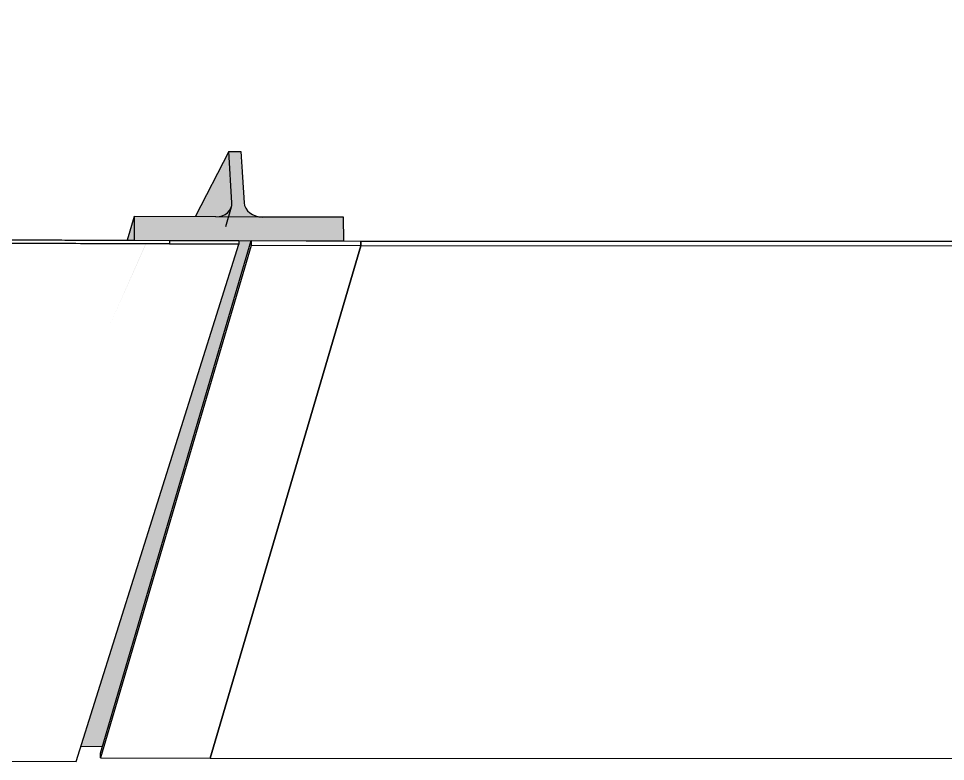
# Model space of a CAD drawing. Header units: metres. Extents: x -1164 to -1017, y 3 to 563.
# Drawn here: x -1042.375 to -1041.615, y 509.506 to 510.116 of the extents above; entities that cross this region are included whole.
import ezdxf

# ---------------------------------------------------------------- set-up
doc = ezdxf.new("R2010")
doc.units = ezdxf.units.M
doc.layers.add('A-GENM', color=7, linetype='Continuous', lineweight=35)

# ---------------------------------------------------------------- blocks, each defined once
blk = doc.blocks.new('BR08_GEN_POST_0 - 360UB_BASE-V577-DRG 2873021 - motorway level drainage')
at = {"layer": 'A-GENM', "lineweight": 25, "true_color": 0xcbc2be}
for points in [[(-1110.559290180257, 509.9533218992204), (-1110.553990829879, 509.954181995305), (-1110.549605805102, 509.9566705832551), (-1110.547307236104, 509.9604087981145), (-1110.546139187923, 509.9669700692999), (-1110.548582404965, 510.0069400973201), (-1110.576109372635, 509.9533835464755)], [(-1110.521321699837, 509.9531827336442), (-1110.52672859776, 509.9540820712573), (-1110.531419892034, 509.9566039265692), (-1110.534700378398, 509.9604087981145), (-1110.536016517239, 509.9647909080377), (-1110.53938333663, 510.0069063800465), (-1110.548582404965, 510.0069400973201), (-1110.54682877594, 509.9603643699689), (-1110.549700552593, 509.9566039265691), (-1110.55438925876, 509.9540820712573), (-1110.559290180257, 509.9533218992204), (-1110.53938333663, 509.9532489348212)], [(-1110.547813029944, 509.958688286615), (-1110.546139187923, 509.9625738758243), (-1110.547320297035, 509.9603643699689), (-1110.54758618941, 509.9594599087964)], [(-1110.626201874063, 509.9341347533118), (-1110.626195658162, 509.9341558973599), (-1110.626239443136, 509.9535508169589), (-1110.631942047808, 509.9341528011274), (-1110.629666958666, 509.9341456479659)], [(-1110.454338337538, 509.9335318720482), (-1110.454377273834, 509.9529373627597), (-1110.626234113934, 509.9533218992204), (-1110.626195658162, 509.9341558973599), (-1110.454358618245, 509.9335319449947)], [(-1110.692773911432, 509.7587452072524), (-1110.692771490709, 509.7587457569098), (-1110.691978638239, 509.760549962127)]]:
    blk.add_hatch(color=9, dxfattribs=at).paths.add_polyline_path(points)
h = blk.add_hatch(color=9, dxfattribs=at)
h.paths.add_polyline_path([(-1110.652294123668, 509.5187442793866), (-1110.530461691934, 509.9338050043972), (-1110.540274901704, 509.9338050043974), (-1110.540584234532, 509.9298434997553), (-1110.669969078046, 509.5188090632596), (-1110.653912892049, 509.5187502126458)])
h.paths.add_polyline_path([(-1110.647682021502, 509.8610677490192), (-1110.616543832615, 509.9311005400164), (-1110.616836541226, 509.9310738361974), (-1110.647675987178, 509.8610882754137)])
at = {"layer": 'A-GENM', "color": 254, "lineweight": 25, "true_color": 0xd4d4d4}
for p, q in [((-1110.548582404964, 510.0069400973198), (-1110.576109372634, 509.9533835464751)), ((-1110.546008222611, 509.9648275305574), (-1110.548582404964, 510.0069400973198)), ((-1110.548582404964, 510.0069400973198), (-1110.538590699591, 510.0069034747999)), ((-1110.538590699591, 510.0069034747999), (-1110.536016517238, 509.9647909080374)), ((-1110.551149384344, 509.9453358799749), (-1110.546374165014, 509.9615792960078)), ((-1110.626234606259, 509.9535672701044), (-1110.631942047807, 509.9341528011269)), ((-1110.559290180256, 509.95332189922), (-1110.626234606259, 509.9535672701044)), ((-1110.626234606259, 509.9535672701044), (-1110.626195658161, 509.9341558973595)), ((-1110.521321699836, 509.9531827336437), (-1110.559290180256, 509.95332189922)), ((-1110.454377273833, 509.9529373627593), (-1110.521321699836, 509.9531827336437)), ((-1110.454338325735, 509.9335259900143), (-1110.454377273833, 509.9529373627593)), ((-1110.626195658161, 509.9341558973595), (-1110.454338325735, 509.9335259900143)), ((-1110.669969078045, 509.5188090632592), (-1110.652294123667, 509.5187442793861)), ((-1110.669969078046, 509.5188090632592), (-1110.652294123667, 509.5187442793861))]:
    blk.add_line(p, q, dxfattribs=at)
at = {"layer": 'A-GENM', "color": 254, "lineweight": 25, "true_color": 0xd4d4d4, "flags": 128}
for points in [[(-1110.559290180256, 509.95332189922), (-1110.556574755082, 509.953533959289), (-1110.553990829878, 509.9541819953045), (-1110.551637703441, 509.9552411036057), (-1110.549605805102, 509.9566705832545), (-1110.547973219572, 509.9584155001501), (-1110.546802686198, 509.9604087981142), (-1110.546139187923, 509.9625738758239), (-1110.546008222611, 509.9648275305574)], [(-1110.536016517238, 509.9647909080374), (-1110.535609916661, 509.9625352829678), (-1110.534681375629, 509.9603643699686), (-1110.533266577453, 509.958361596009), (-1110.531419892033, 509.9566039265688), (-1110.529212286453, 509.955158907899), (-1110.526728597759, 509.9540820712569), (-1110.524064272715, 509.9534147988708), (-1110.521321699836, 509.9531827336437)]]:
    blk.add_lwpolyline(points, dxfattribs=at)
blk = doc.blocks.new('SCR_B_08_SW_1 - SCR_B_08_SW_1-5545384-DRG 2873021 - motorway level drainage')
at = {"layer": 'A-GENM', "color": 254, "lineweight": 25, "true_color": 0xd4d4d4}
for p, q in [((-0.8770076167960661, 0.4177078785941308), (0.122132154853316, 0.421036186175317)), ((-1.0890675094123, -0.003328307581113641), (-0.9669355529549102, 0.4177071946460385)), ((-0.9669131572116164, 0.4137464281671163), (-1.089045312064933, -0.007289758008129216)), ((-0.999117574302713, -0.007289758008049388), (-0.8769854272487431, 0.4137464012790692)), ((-0.8769719874097494, 0.4137464496200294), (-0.9991041422630654, -0.007289736555222638)), ((-0.9669353545585184, 0.4177078785941785), (-0.8770076167960656, 0.4177078785941334)), ((-0.9669353545585188, 0.4177078785941689), (-0.9669131572116172, 0.4137464281672135)), ((-0.8769854194491643, 0.4137464281671961), (-0.9669131572116164, 0.4137464281671163)), ((-0.8769854194491632, 0.4137464281670999), (-0.877007616796065, 0.4177078785940556)), ((-0.8770076167960655, 0.4177078785940532), (-0.8769719874097504, 0.4137464496201134)), ((0.12216778423963, 0.4170747572014328), (-0.8769719874097494, 0.4137464496200294)), ((-1.089045312064934, -0.007289758008093413), (-1.0890675094123, -0.003328307581135163)), ((-1.089045312064933, -0.007289758008129216), (-0.999117574302713, -0.007289758008049388)), ((-0.9991041422630654, -0.007289736555222739), (3.562938654632602e-05, -0.003961428973819296))]:
    blk.add_line(p, q, dxfattribs=at)
blk = doc.blocks.new('South Corner Panel 2 - South Corner Panel 2-5834575-DRG 2873021 - motorway level drainage')
at = {"layer": 'A-GENM', "color": 254, "lineweight": 25, "true_color": 0xd0d0d0}
for p, q in [((207.1073265025953, 1204.403921304621), (207.14022934113, 1204.278264685023)), ((207.5848015286, 1204.258155848273), (207.5703535648911, 1204.31326277455)), ((207.5732557966826, 1204.314053090513), (207.5703903711081, 1204.313272031732)), ((207.573219832992, 1204.314043453131), (207.5876709221456, 1204.258924605667)), ((207.14022934113, 1204.278264685023), (207.5848015286, 1204.258155848273)), ((207.5876709221456, 1204.258924605667), (207.5848015286001, 1204.258155848274))]:
    blk.add_line(p, q, dxfattribs=at)
for points, knots in [([(207.5703903711081, 1204.313272031732), (207.5676440358944, 1204.323736606252), (207.5621515229911, 1204.344665584697), (207.5539578301164, 1204.375902831631), (207.545705655882, 1204.407360909421), (207.5388629690628, 1204.433522047751), (207.5333522512187, 1204.454444431367), (207.5293129467742, 1204.470147063337), (207.5249641406638, 1204.485685754831), (207.5214075578071, 1204.498780271169), (207.5191553069568, 1204.509455770647), (207.5173657138686, 1204.520100358835), (207.5150732397315, 1204.538847097938), (207.5142836960059, 1204.576766974739), (207.524042544694, 1204.630315354768), (207.5476707005409, 1204.679339195735), (207.5738815547005, 1204.713698891448), (207.5987169671907, 1204.738519114518), (207.6238041246671, 1204.756930201101), (207.6444469182537, 1204.768392758348), (207.6566326372798, 1204.774182130435), (207.6659625469006, 1204.778147651591), (207.6754512652381, 1204.78167188735), (207.684936661545, 1204.784957960035), (207.6946583579056, 1204.787925719475), (207.7077100495102, 1204.791268367107), (207.7242697921409, 1204.794506425576), (207.7376979164552, 1204.795971718019), (207.7444435407906, 1204.796368488014)], [0, 0, 0, 0, 0.05263157894736842, 0.1052631578947368, 0.1578947368421053, 0.2105263157894737, 0.2368421052631579, 0.2631578947368421, 0.2894736842105263, 0.3157894736842105, 0.3289473684210526, 0.3421052631578947, 0.3684210526315789, 0.4210526315789473, 0.5263157894736842, 0.631578947368421, 0.6842105263157894, 0.7368421052631579, 0.8026315789473684, 0.8355263157894737, 0.8519736842105263, 0.868421052631579, 0.8848684210526316, 0.9013157894736843, 0.917763157894737, 0.9342105263157895, 0.9671052631578947, 1, 1, 1, 1]), ([(207.7353287255982, 1204.792664848786), (207.7265554247643, 1204.791757286357), (207.7119302031673, 1204.789336112357), (207.6917839733584, 1204.784183799814), (207.6747885524949, 1204.778427684236), (207.6581272321687, 1204.771808576286), (207.6420338750026, 1204.76385137013), (207.6266062726367, 1204.754713875144), (207.607007038499, 1204.741035600141), (207.5845655043035, 1204.72120016834), (207.5614984911283, 1204.693631496433), (207.5428731537253, 1204.662901634132), (207.5284670964949, 1204.628323172504), (207.5195112515244, 1204.590366563573), (207.5173295260461, 1204.556678151659), (207.5188667424686, 1204.529706251773), (207.5218648247573, 1204.509662587864), (207.5268564814807, 1204.490009943709), (207.5323023990255, 1204.470503245934), (207.5373358296297, 1204.450930869143), (207.5425068382181, 1204.431333993482), (207.5476275360982, 1204.411757164092), (207.5527346603901, 1204.392273097772), (207.5578700738992, 1204.372689132821), (207.5622762318602, 1204.355895696332), (207.5649522064864, 1204.345698065114), (207.5659157482503, 1204.342026225851)], [0.01542294331934844, 0.01542294331934844, 0.01542294331934844, 0.01542294331934844, 0.05882352941176471, 0.08823529411764705, 0.1176470588235294, 0.1470588235294117, 0.1764705882352941, 0.2058823529411765, 0.2352941176470588, 0.2941176470588235, 0.3529411764705882, 0.4117647058823529, 0.4705882352941176, 0.536764705882353, 0.6029411764705883, 0.636029411764706, 0.6691176470588236, 0.7022058823529412, 0.7352941176470589, 0.7683823529411765, 0.8014705882352942, 0.8345588235294118, 0.8676470588235294, 0.9007352941176471, 0.9338235294117647, 0.9524809863343312, 0.9524809863343312, 0.9524809863343312, 0.9524809863343312])]:
    blk.add_open_spline(points, degree=3, knots=knots, dxfattribs=at)

msp = doc.modelspace()

# ---------------------------------------------------------------- block references
at = {"layer": 'A-GENM', "color": 254, "lineweight": 25, "true_color": 0xd4d4d4}
for name, p, rotation in [('South Corner Panel 2 - South Corner Panel 2-5834575-DRG 2873021 - motorway level drainage', (68.34582455960665, -3.602276537540617e-10), 75.11694444444437), ('SCR_B_08_SW_1 - SCR_B_08_SW_1-5545384-DRG 2873021 - motorway level drainage', (-1041.219023846093, 509.5126219383107), 359.7939171252932)]:
    msp.add_blockref(name, p, dxfattribs=dict(at, rotation=rotation))
msp.add_blockref('BR08_GEN_POST_0 - 360UB_BASE-V577-DRG 2873021 - motorway level drainage', (68.34582455852751, 0), dxfattribs=at)

doc.saveas('drawing.dxf')
